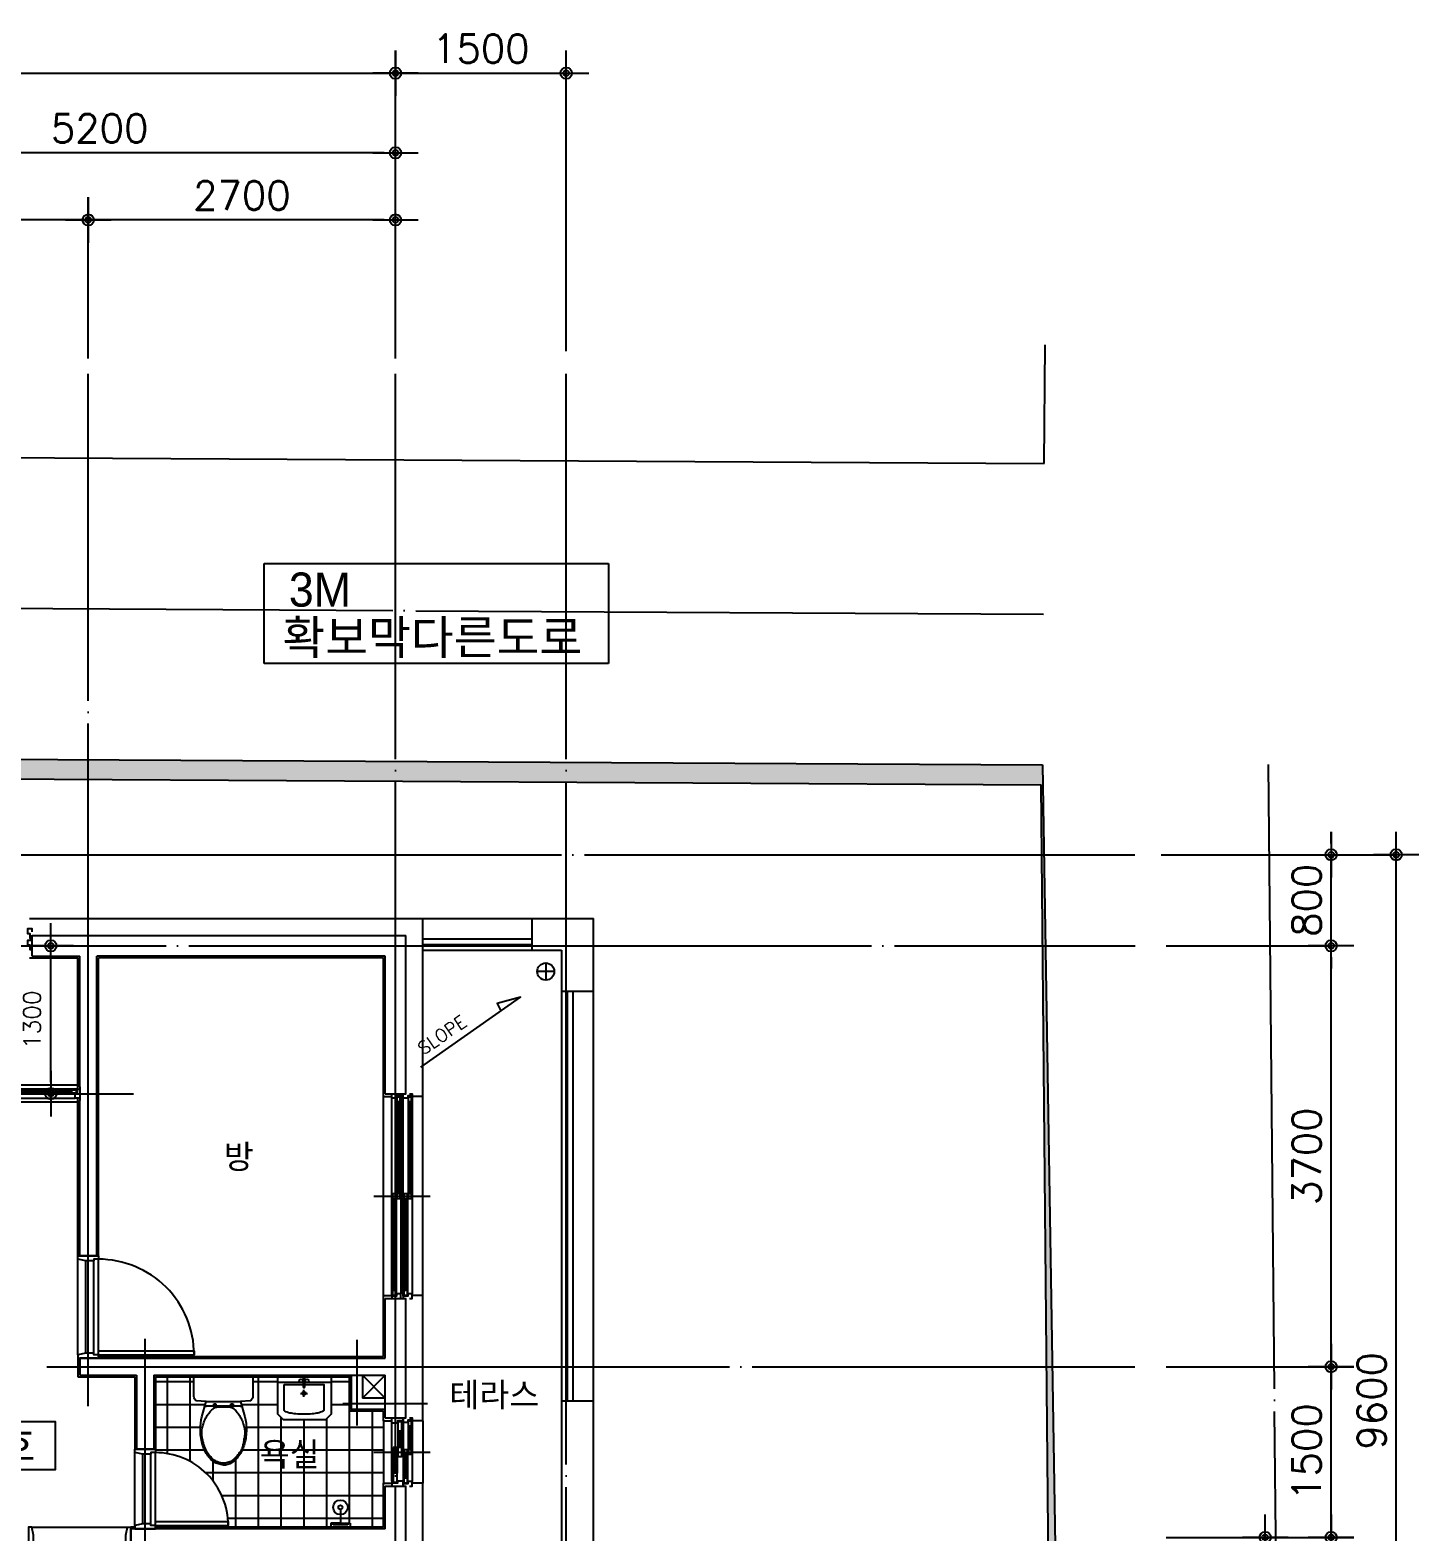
# Model space of a CAD drawing. Header units: millimetres. Extents: x 5537433 to 5830173, y -900794 to -778623.
# Drawn here: x 5679910 to 5692115, y -819507 to -806305 of the extents above; entities that cross this region are included whole.
import ezdxf
from ezdxf.enums import TextEntityAlignment as Align

# ---------------------------------------------------------------- set-up
doc = ezdxf.new("R2010")
doc.units = ezdxf.units.MM
doc.header["$LTSCALE"] = 100
doc.linetypes.add('CEN', pattern=[62, 60, -1, 0, -1])
doc.layers.get('0').update_dxf_attribs({"linetype": 'CONTINUOUS'})
doc.layers.get('DEFPOINTS').update_dxf_attribs({"linetype": 'CONTINUOUS'})
for name, color, linetype in [('181', 181, 'CONTINUOUS'), ('60', 60, 'CONTINUOUS'), ('9', 9, 'CONTINUOUS'), ('CEN', 1, 'CEN'), ('COL', 2, 'CONTINUOUS'), ('DIM', 7, 'CONTINUOUS'), ('ETC', 6, 'CONTINUOUS'), ('FIN', 9, 'CONTINUOUS'), ('FUR', 181, 'CONTINUOUS'), ('HAT', 8, 'CONTINUOUS'), ('WID', 4, 'CONTINUOUS')]:
    doc.layers.add(name, color=color, linetype=linetype)
doc.styles.add('2', font='')
doc.styles.add('GHS', font='ROMANS.shx', dxfattribs={"bigfont": 'GHS.shx'})
doc.styles.add('HGTXT', font='romans.shx', dxfattribs={"bigfont": 'whgtxt.shx'})
doc.styles.get('2').set_extended_font_data('HYtbrB')
doc.dimstyles.get("Standard").update_dxf_attribs({"dimtxt": 0.18, "dimasz": 0.18, "dimexe": 0.18, "dimexo": 0.0625, "dimgap": 0.09, "dimtad": 0, "dimtih": 1, "dimtoh": 1, "dimdec": 4, "dimzin": 0, "dimdsep": 46, "dimtxsty": 'STANDARD', "dimcen": 0.09, "dimadec": 0, "dimazin": 0, "dimtfac": 1, "dimtdec": 4, "dimtofl": 0, "dimtmove": 0, "dimatfit": 3, "dimfxl": 1, "dimtolj": 1, "dimtzin": 0, "dimarcsym": 0})

# ---------------------------------------------------------------- blocks, each defined once
blk = doc.blocks.new('Z_DOT')
at = {"layer": 'DIM', "color": 7}
for p, q in [((0, -2), (0, 2)), ((-2, 0), (2, 0))]:
    blk.add_line(p, q, dxfattribs=at)
for radius in [0.5, 0.25]:
    blk.add_circle((0, 0), radius, dxfattribs=at)
blk = doc.blocks.new('*D79')
at = {"layer": 'DEFPOINTS', "color": 0, "linetype": 'Continuous', "transparency": 16777216}
for p in [(5683122, -806684), (5668222, -809427), (5683122, -809427)]:
    blk.add_point(p, dxfattribs=at)
at = {"layer": 'DIM', "color": 0, "linetype": 'Continuous', "lineweight": -2, "transparency": 16777216}
for p, q in [((5668222, -809127), (5668222, -806684)), ((5668322, -806684), (5683022, -806684)), ((5683122, -809127), (5683122, -806684))]:
    blk.add_line(p, q, dxfattribs=at)
at = {"layer": 'DIM', "color": 0, "linetype": 'Continuous', "lineweight": -2, "transparency": 16777216, "xscale": 100, "yscale": 100, "zscale": 100, "rotation": 180}
blk.add_blockref('Z_DOT', (5668222, -806684), dxfattribs=at)
at = {"layer": 'DIM', "color": 0, "linetype": 'Continuous', "lineweight": -2, "transparency": 16777216, "xscale": 100, "yscale": 100, "zscale": 100}
blk.add_blockref('Z_DOT', (5683122, -806684), dxfattribs=at)
at = {"layer": 'DIM', "color": 60, "linetype": 'Continuous', "transparency": 16777216, "insert": (5675672, -806469), "char_height": 250, "attachment_point": 5, "style": 'GHS'}
blk.add_mtext('\\A1;14900', dxfattribs=at)
blk = doc.blocks.new('*D85')
at = {"layer": 'DEFPOINTS', "color": 0, "linetype": 'Continuous', "transparency": 16777216}
for p in [(5677922, -807974), (5677922, -809493), (5680422, -809493)]:
    blk.add_point(p, dxfattribs=at)
at = {"layer": 'DIM', "color": 0, "linetype": 'Continuous', "lineweight": -2, "transparency": 16777216}
for p, q in [((5677922, -809193), (5677922, -807974)), ((5680322, -807974), (5678022, -807974)), ((5680422, -809193), (5680422, -807974))]:
    blk.add_line(p, q, dxfattribs=at)
at = {"layer": 'DIM', "color": 0, "linetype": 'Continuous', "lineweight": -2, "transparency": 16777216, "xscale": 100, "yscale": 100, "zscale": 100, "rotation": 180}
blk.add_blockref('Z_DOT', (5677922, -807974), dxfattribs=at)
at = {"layer": 'DIM', "color": 0, "linetype": 'Continuous', "lineweight": -2, "transparency": 16777216, "xscale": 100, "yscale": 100, "zscale": 100}
blk.add_blockref('Z_DOT', (5680422, -807974), dxfattribs=at)
at = {"layer": 'DIM', "color": 60, "linetype": 'Continuous', "transparency": 16777216, "insert": (5679172, -807759), "char_height": 250, "attachment_point": 5, "style": 'GHS'}
blk.add_mtext('\\A1;2500', dxfattribs=at)
blk = doc.blocks.new('*D86')
at = {"layer": 'DEFPOINTS', "color": 0, "linetype": 'Continuous', "transparency": 16777216}
for p in [(5680422, -807974), (5680422, -809493), (5683122, -809493)]:
    blk.add_point(p, dxfattribs=at)
at = {"layer": 'DIM', "color": 0, "linetype": 'Continuous', "lineweight": -2, "transparency": 16777216}
for p, q in [((5680422, -809193), (5680422, -807974)), ((5683022, -807974), (5680522, -807974)), ((5683122, -809193), (5683122, -807974))]:
    blk.add_line(p, q, dxfattribs=at)
at = {"layer": 'DIM', "color": 0, "linetype": 'Continuous', "lineweight": -2, "transparency": 16777216, "xscale": 100, "yscale": 100, "zscale": 100, "rotation": 180}
blk.add_blockref('Z_DOT', (5680422, -807974), dxfattribs=at)
at = {"layer": 'DIM', "color": 0, "linetype": 'Continuous', "lineweight": -2, "transparency": 16777216, "xscale": 100, "yscale": 100, "zscale": 100}
blk.add_blockref('Z_DOT', (5683122, -807974), dxfattribs=at)
at = {"layer": 'DIM', "color": 60, "linetype": 'Continuous', "transparency": 16777216, "insert": (5681772, -807759), "char_height": 250, "attachment_point": 5, "style": 'GHS'}
blk.add_mtext('\\A1;2700', dxfattribs=at)
blk = doc.blocks.new('*D87')
at = {"layer": 'DEFPOINTS', "color": 0, "linetype": 'Continuous', "transparency": 16777216}
for p in [(5689593, -819554), (5691343, -819554), (5689593, -823154)]:
    blk.add_point(p, dxfattribs=at)
at = {"layer": 'DIM', "color": 0, "linetype": 'Continuous', "lineweight": -2, "transparency": 16777216}
for p, q in [((5689893, -819554), (5691343, -819554)), ((5691343, -823054), (5691343, -819654)), ((5689893, -823154), (5691343, -823154))]:
    blk.add_line(p, q, dxfattribs=at)
at = {"layer": 'DIM', "color": 0, "linetype": 'Continuous', "lineweight": -2, "transparency": 16777216, "xscale": 100, "yscale": 100, "zscale": 100}
for p, rotation in [((5691343, -819554), 90), ((5691343, -823154), 270)]:
    blk.add_blockref('Z_DOT', p, dxfattribs=dict(at, rotation=rotation))
at = {"layer": 'DIM', "color": 60, "linetype": 'Continuous', "transparency": 16777216, "insert": (5691128, -821354), "char_height": 250, "attachment_point": 5, "rotation": 90, "style": 'GHS'}
blk.add_mtext('\\A1;3600', dxfattribs=at)
blk = doc.blocks.new('*D94')
at = {"layer": 'DEFPOINTS', "color": 0, "linetype": 'Continuous', "transparency": 16777216}
for p in [(5689550, -813554), (5691915, -813554), (5689550, -823154)]:
    blk.add_point(p, dxfattribs=at)
at = {"layer": 'DIM', "color": 0, "linetype": 'Continuous', "lineweight": -2, "transparency": 16777216}
for p, q in [((5689850, -813554), (5691915, -813554)), ((5691915, -823054), (5691915, -813654)), ((5689850, -823154), (5691915, -823154))]:
    blk.add_line(p, q, dxfattribs=at)
at = {"layer": 'DIM', "color": 0, "linetype": 'Continuous', "lineweight": -2, "transparency": 16777216, "xscale": 100, "yscale": 100, "zscale": 100}
for p, rotation in [((5691915, -813554), 90), ((5691915, -823154), 270)]:
    blk.add_blockref('Z_DOT', p, dxfattribs=dict(at, rotation=rotation))
at = {"layer": 'DIM', "color": 60, "linetype": 'Continuous', "transparency": 16777216, "insert": (5691700, -818354), "char_height": 250, "attachment_point": 5, "rotation": 90, "style": 'GHS'}
blk.add_mtext('\\A1;9600', dxfattribs=at)
blk = doc.blocks.new('*D95')
at = {"layer": 'DEFPOINTS', "color": 0, "linetype": 'Continuous', "transparency": 16777216}
for p in [(5689593, -813554), (5691343, -813554), (5689593, -814354)]:
    blk.add_point(p, dxfattribs=at)
at = {"layer": 'DIM', "color": 0, "linetype": 'Continuous', "lineweight": -2, "transparency": 16777216}
for p, q in [((5691343, -813454), (5691343, -813354)), ((5689893, -813554), (5691343, -813554)), ((5691343, -814354), (5691343, -813554)), ((5689893, -814354), (5691343, -814354)), ((5691343, -814454), (5691343, -814554))]:
    blk.add_line(p, q, dxfattribs=at)
at = {"layer": 'DIM', "color": 0, "linetype": 'Continuous', "lineweight": -2, "transparency": 16777216, "xscale": 100, "yscale": 100, "zscale": 100}
for p, rotation in [((5691343, -813554), 270), ((5691343, -814354), 90)]:
    blk.add_blockref('Z_DOT', p, dxfattribs=dict(at, rotation=rotation))
at = {"layer": 'DIM', "color": 60, "linetype": 'Continuous', "transparency": 16777216, "insert": (5691128, -813954), "char_height": 250, "attachment_point": 5, "rotation": 90, "style": 'GHS'}
blk.add_mtext('\\A1;800', dxfattribs=at)
blk = doc.blocks.new('*D99')
at = {"layer": 'DEFPOINTS', "color": 0, "linetype": 'Continuous', "transparency": 16777216}
for p in [(5677922, -807384), (5677922, -809493), (5683122, -809493)]:
    blk.add_point(p, dxfattribs=at)
at = {"layer": 'DIM', "color": 0, "linetype": 'Continuous', "lineweight": -2, "transparency": 16777216}
for p, q in [((5677922, -809193), (5677922, -807384)), ((5683022, -807384), (5678022, -807384)), ((5683122, -809193), (5683122, -807384))]:
    blk.add_line(p, q, dxfattribs=at)
at = {"layer": 'DIM', "color": 0, "linetype": 'Continuous', "lineweight": -2, "transparency": 16777216, "xscale": 100, "yscale": 100, "zscale": 100, "rotation": 180}
blk.add_blockref('Z_DOT', (5677922, -807384), dxfattribs=at)
at = {"layer": 'DIM', "color": 0, "linetype": 'Continuous', "lineweight": -2, "transparency": 16777216, "xscale": 100, "yscale": 100, "zscale": 100}
blk.add_blockref('Z_DOT', (5683122, -807384), dxfattribs=at)
at = {"layer": 'DIM', "color": 60, "linetype": 'Continuous', "transparency": 16777216, "insert": (5680522, -807169), "char_height": 250, "attachment_point": 5, "style": 'GHS'}
blk.add_mtext('\\A1;5200', dxfattribs=at)
blk = doc.blocks.new('*D105')
at = {"layer": 'DEFPOINTS', "color": 0, "linetype": 'Continuous', "transparency": 16777216}
for p in [(5684622, -806684), (5683122, -809427), (5684622, -809427)]:
    blk.add_point(p, dxfattribs=at)
at = {"layer": 'DIM', "color": 0, "linetype": 'Continuous', "lineweight": -2, "transparency": 16777216}
for p, q in [((5683122, -809127), (5683122, -806684)), ((5683222, -806684), (5684522, -806684)), ((5684622, -809127), (5684622, -806684))]:
    blk.add_line(p, q, dxfattribs=at)
at = {"layer": 'DIM', "color": 0, "linetype": 'Continuous', "lineweight": -2, "transparency": 16777216, "xscale": 100, "yscale": 100, "zscale": 100, "rotation": 180}
blk.add_blockref('Z_DOT', (5683122, -806684), dxfattribs=at)
at = {"layer": 'DIM', "color": 0, "linetype": 'Continuous', "lineweight": -2, "transparency": 16777216, "xscale": 100, "yscale": 100, "zscale": 100}
blk.add_blockref('Z_DOT', (5684622, -806684), dxfattribs=at)
at = {"layer": 'DIM', "color": 60, "linetype": 'Continuous', "transparency": 16777216, "insert": (5683872, -806469), "char_height": 250, "attachment_point": 5, "style": 'GHS'}
blk.add_mtext('\\A1;1500', dxfattribs=at)
blk = doc.blocks.new('*D106')
at = {"layer": 'DEFPOINTS', "color": 0, "linetype": 'Continuous', "transparency": 16777216}
for p in [(5689593, -814354), (5691343, -814354), (5689593, -818054)]:
    blk.add_point(p, dxfattribs=at)
at = {"layer": 'DIM', "color": 0, "linetype": 'Continuous', "lineweight": -2, "transparency": 16777216}
for p, q in [((5689893, -814354), (5691343, -814354)), ((5691343, -817954), (5691343, -814454)), ((5689893, -818054), (5691343, -818054))]:
    blk.add_line(p, q, dxfattribs=at)
at = {"layer": 'DIM', "color": 0, "linetype": 'Continuous', "lineweight": -2, "transparency": 16777216, "xscale": 100, "yscale": 100, "zscale": 100}
for p, rotation in [((5691343, -814354), 90), ((5691343, -818054), 270)]:
    blk.add_blockref('Z_DOT', p, dxfattribs=dict(at, rotation=rotation))
at = {"layer": 'DIM', "color": 60, "linetype": 'Continuous', "transparency": 16777216, "insert": (5691128, -816204), "char_height": 250, "attachment_point": 5, "rotation": 90, "style": 'GHS'}
blk.add_mtext('\\A1;3700', dxfattribs=at)
blk = doc.blocks.new('*D107')
at = {"layer": 'DEFPOINTS', "color": 0, "linetype": 'Continuous', "transparency": 16777216}
for p in [(5689593, -818054), (5691343, -818054), (5689593, -819554)]:
    blk.add_point(p, dxfattribs=at)
at = {"layer": 'DIM', "color": 0, "linetype": 'Continuous', "lineweight": -2, "transparency": 16777216}
for p, q in [((5689893, -818054), (5691343, -818054)), ((5691343, -819454), (5691343, -818154)), ((5689893, -819554), (5691343, -819554))]:
    blk.add_line(p, q, dxfattribs=at)
at = {"layer": 'DIM', "color": 0, "linetype": 'Continuous', "lineweight": -2, "transparency": 16777216, "xscale": 100, "yscale": 100, "zscale": 100}
for p, rotation in [((5691343, -818054), 90), ((5691343, -819554), 270)]:
    blk.add_blockref('Z_DOT', p, dxfattribs=dict(at, rotation=rotation))
at = {"layer": 'DIM', "color": 60, "linetype": 'Continuous', "transparency": 16777216, "insert": (5691128, -818804), "char_height": 250, "attachment_point": 5, "rotation": 90, "style": 'GHS'}
blk.add_mtext('\\A1;1500', dxfattribs=at)
blk = doc.blocks.new('*D109')
at = {"layer": 'DEFPOINTS', "color": 0, "linetype": 'Continuous', "transparency": 16777216}
for p in [(5689593, -819554), (5690765, -819554), (5689593, -821654)]:
    blk.add_point(p, dxfattribs=at)
at = {"layer": 'DIM', "color": 0, "linetype": 'Continuous', "lineweight": -2, "transparency": 16777216}
for p, q in [((5689893, -819554), (5690765, -819554)), ((5690765, -821554), (5690765, -819654)), ((5689893, -821654), (5690765, -821654))]:
    blk.add_line(p, q, dxfattribs=at)
at = {"layer": 'DIM', "color": 0, "linetype": 'Continuous', "lineweight": -2, "transparency": 16777216, "xscale": 100, "yscale": 100, "zscale": 100}
for p, rotation in [((5690765, -819554), 90), ((5690765, -821654), 270)]:
    blk.add_blockref('Z_DOT', p, dxfattribs=dict(at, rotation=rotation))
at = {"layer": 'DIM', "color": 60, "linetype": 'Continuous', "transparency": 16777216, "insert": (5690550, -820604), "char_height": 250, "attachment_point": 5, "rotation": 90, "style": 'GHS'}
blk.add_mtext('\\A1;2100', dxfattribs=at)
blk = doc.blocks.new('to-la-001-D-P')
at = {"color": 0}
for p, q in [((475, -50), (0, -50)), ((58, -288), (58, -66)), ((58, -66), (225, -66)), ((232, -175), (232, -113)), ((202, -144), (264, -144))]:
    blk.add_line(p, q, dxfattribs=at)
blk.add_lwpolyline([(425, -375), (475, -325), (475, 0), (0, 0), (0, -325), (50, -375)], close=True, dxfattribs=at)
for points in [[(240, -66), (408, -66), (408, -288, -0.272815), (401, -300, -0.070145), (356, -317, -0.03268), (305, -325, -0.023671), (233, -328, -0.023671), (161, -325, -0.03268), (109, -317, -0.070145), (64, -300, -0.272815), (58, -288, -0.272815)], [(224, -17), (227, -87, 1), (239, -87), (242, -17)]]:
    blk.add_lwpolyline(points, format="xyb", dxfattribs=at)
for centre, radius in [((206, -34), 15.3), ((233, -144), 15), ((260, -34), 15.3)]:
    blk.add_circle(centre, radius, dxfattribs=at)
for start, end in [(90, 181.9092), (358.0908, 90)]:
    blk.add_arc((233, -17), 9.19, start, end, dxfattribs=at)
blk = doc.blocks.new('to-cl-007-D-P')
at = {"color": 0}
for p, q in [((-150, -217), (155, -217)), ((-150, -255), (150, -255)), ((-85, -235), (-65, -235)), ((-85, -265), (-85, -235)), ((-65, -235), (-65, -265)), ((65, -265), (65, -235)), ((65, -235), (85, -235)), ((85, -235), (85, -265)), ((-65, -265), (-85, -265)), ((85, -265), (65, -265))]:
    blk.add_line(p, q, dxfattribs=at)
blk.add_lwpolyline([(150, -217), (189, -350, -0.05768), (202, -461, -0.065122), (186, -587, -0.077906), (143, -683, -0.107177), (72, -754, -0.144137), (0, -776), (-67, -759, -0.107177), (-143, -683, -0.077906), (-186, -587, -0.065122), (-202, -461, -0.057645), (-189, -350), (-150, -217), (-155, -217), (-235, -210, -0.286796), (-260, -170), (-260, -10, -0.414214), (-250, 0), (250, 0, -0.414214), (260, -10), (260, -170, -0.286796), (235, -210), (150, -217)], format="xyb", dxfattribs=at)
blk.add_lwpolyline([(87, -276), (94, -282), (101, -288), (108, -295), (115, -303), (122, -312), (129, -321), (136, -331), (142, -340), (148, -350), (154, -360), (159, -370), (164, -381), (168, -391), (172, -401), (175, -411), (178, -421), (181, -431), (183, -441), (184, -450), (186, -459), (187, -468), (187, -475), (188, -482), (188, -487), (188, -491), (189, -495), (188, -497), (188, -499), (188, -502), (187, -504), (187, -508), (186, -512), (186, -517), (185, -524), (184, -531), (183, -539), (181, -548), (180, -556), (179, -565), (177, -573), (176, -582), (174, -589), (172, -597), (171, -604), (169, -610), (168, -615), (166, -620), (165, -624), (164, -627), (164, -629), (163, -631), (162, -633), (161, -635), (160, -636), (159, -639), (157, -641), (155, -645), (152, -649), (149, -654), (146, -659), (142, -665), (137, -672), (132, -678), (127, -685), (122, -692), (116, -699), (109, -706), (103, -712), (96, -719), (88, -725), (81, -731), (73, -737), (64, -742), (56, -746), (47, -750), (37, -753), (28, -756), (18, -757), (9, -758), (-1, -758), (-11, -758), (-22, -756), (-32, -754), (-41, -751), (-51, -747), (-60, -743), (-69, -738), (-78, -733), (-85, -728), (-93, -722), (-99, -716), (-105, -710), (-111, -703), (-117, -697), (-122, -690), (-127, -684), (-131, -677), (-136, -671), (-140, -664), (-144, -658), (-148, -651), (-151, -644), (-155, -638), (-158, -631), (-161, -624), (-164, -617), (-167, -610), (-169, -603), (-171, -595), (-174, -587), (-176, -580), (-178, -571), (-180, -563), (-182, -555), (-184, -546), (-186, -537), (-187, -528), (-189, -519), (-189, -509), (-190, -500), (-190, -490), (-190, -481), (-189, -471), (-188, -461), (-186, -451), (-184, -441), (-182, -431), (-179, -421), (-176, -411), (-172, -401), (-168, -391), (-164, -381), (-159, -370), (-154, -360), (-149, -350), (-143, -340), (-136, -331), (-129, -321), (-123, -312), (-115, -303), (-108, -295), (-101, -288), (-94, -282), (-87, -276), (-80, -272), (-74, -269), (-67, -267), (-61, -265), (-54, -264), (-48, -264), (-41, -264), (-33, -264), (-25, -264), (-17, -264), (-8, -264), (0, -264), (9, -264), (17, -264), (26, -264), (33, -264), (41, -264), (48, -264), (54, -264), (61, -265), (67, -267), (74, -269), (80, -272)], close=True, dxfattribs=at)
blk.add_lwpolyline([(155, -217), (150, -217)], dxfattribs=at)
for centre, start, end in [((-148, -267), 98.7037, 171.2963), ((148, -267), 8.7037, 81.2963)]:
    blk.add_arc(centre, 11.9, start, end, dxfattribs=at)
blk = doc.blocks.new('*D308')
at = {"layer": 'DEFPOINTS', "color": 0, "linetype": 'Continuous', "transparency": 16777216}
for p in [(5680093, -814354), (5680093, -814354), (5680093, -815654)]:
    blk.add_point(p, dxfattribs=at)
at = {"layer": 'DIM', "color": 0, "linetype": 'Continuous', "lineweight": -2, "transparency": 16777216}
blk.add_line((5680093, -815554), (5680093, -814454), dxfattribs=at)
at = {"layer": 'DIM', "color": 0, "linetype": 'Continuous', "lineweight": -2, "transparency": 16777216, "xscale": 100, "yscale": 100, "zscale": 100}
for p, rotation in [((5680093, -814354), 90), ((5680093, -815654), 270)]:
    blk.add_blockref('Z_DOT', p, dxfattribs=dict(at, rotation=rotation))
at = {"layer": 'DIM', "color": 60, "linetype": 'Continuous', "transparency": 16777216, "insert": (5679928, -815004), "char_height": 150, "attachment_point": 5, "rotation": 90, "style": 'GHS'}
blk.add_mtext('\\A1;1300', dxfattribs=at)

msp = doc.modelspace()

# ---------------------------------------------------------------- hatches: boundary and pattern name
at = {"layer": 'HAT'}
h = msp.add_hatch(dxfattribs=at)
h.set_pattern_fill('DOTS,N', color=256, scale=50, angle=-95.2671, style=0)
h.set_pattern_definition([(264.7328958, (6764888.764, 4816268.985), (75.3965761, -46.8064589), [0, -79.375])])
h.paths.add_polyline_path([(5688807.5, -812764.6), (5688995.8, -824454.1), (5688903, -824454.1), (5688794.7, -812939.6), (5677973.8, -812878.6), (5677871.1, -812703)])

# ---------------------------------------------------------------- linework, layer by layer
for p, q in [((5688822.5, -810114.7), (5688829.8, -809072.6)), ((5678052.9, -810054), (5688822.5, -810114.7)), ((5677871.1, -812703), (5688807.5, -812764.6)), ((5688807.5, -812764.6), (5689006.3, -825105.4))]:
    msp.add_line(p, q)
msp.add_lwpolyline([(5678947.2, -818536.1), (5680132.2, -818536.1), (5680132.2, -818960.9), (5678947.2, -818960.9)], close=True)
at = {"layer": '181'}
for p, q in [((5682322.3, -818165.4), (5682322.3, -818150.8)), ((5682637.7, -819308.3), (5682637.7, -819354)), ((5682637.7, -819354), (5682637.7, -819428.7)), ((5682637.7, -819428.7), (5682552.4, -819428.7)), ((5682552.4, -819428.7), (5682552.4, -819464.1)), ((5682723, -819464.1), (5682552.4, -819464.1)), ((5682573.7, -819442.8), (5682573.7, -819428.7)), ((5682701.7, -819442.8), (5682573.7, -819442.8)), ((5682637.7, -819428.7), (5682723, -819428.7)), ((5682701.7, -819428.7), (5682701.7, -819442.8)), ((5682723, -819428.7), (5682723, -819464.1))]:
    msp.add_line(p, q, dxfattribs=at)
for radius in [63.9, 63.9, 18.2]:
    msp.add_circle((5682637.7, -819290.1), radius, dxfattribs=at)
at = {"layer": '9', "linetype": 'Continuous'}
for p in [(5677973.8, -812878.6), (5688903, -824454.1)]:
    msp.add_line(p, (5688794.7, -812939.6), dxfattribs=at)
at = {"layer": '9'}
for p, q in [((5684441.7, -814505.5), (5684441.7, -814655.5)), ((5684516.7, -814580.5), (5684366.7, -814580.5)), ((5683031.7, -818129.1), (5682831.7, -818329.1)), ((5683031.7, -818329.1), (5682831.7, -818129.1))]:
    msp.add_line(p, q, dxfattribs=at)
msp.add_circle((5684441.7, -814580.5), 75, dxfattribs=at)
at = {"layer": 'CEN'}
for p, q in [((5680421.7, -818400.9), (5680421.7, -809327.4)), ((5683121.7, -825114.1), (5683121.7, -809327.4)), ((5684621.7, -825114.1), (5684621.7, -809327.4)), ((5677099.3, -811373.7), (5688815, -811439.7)), ((5690903, -824448.9), (5690793.1, -812759.3)), ((5666180.8, -813554.1), (5689618.9, -813554.1)), ((5675105.1, -814354.1), (5689620.2, -814354.1)), ((5677685.3, -815654.1), (5680820.8, -815654.1)), ((5680921.7, -819856.2), (5680921.7, -817809.7)), ((5682781.7, -817818.2), (5682781.7, -818572.2)), ((5680056.8, -818054.1), (5689618.9, -818054.1)), ((5683402.4, -818379.1), (5682659.2, -818379.1))]:
    msp.add_line(p, q, dxfattribs=at)
at = {"layer": 'COL'}
for p, q in [((5679929.2, -814444.1), (5679929.2, -814264.1)), ((5679929.2, -814264.1), (5683211.7, -814264.1)), ((5683211.7, -815654.2), (5683211.7, -814264.1)), ((5679929.2, -814444.1), (5680346.7, -814444.1)), ((5680346.7, -815594.1), (5680346.7, -814444.1)), ((5680496.7, -817079.1), (5680496.7, -814444.1)), ((5683031.7, -814444.1), (5680496.7, -814444.1)), ((5683031.7, -815654.2), (5683031.7, -814444.1)), ((5680346.7, -815594.1), (5680346.7, -815594.1)), ((5680346.7, -815594.1), (5680346.7, -815714.1)), ((5680346.7, -817079.1), (5680346.7, -815714.1)), ((5680346.7, -815714.1), (5680346.7, -815714.1)), ((5683031.7, -815654.2), (5683211.7, -815654.2)), ((5680496.7, -817079.1), (5680346.7, -817079.1)), ((5683031.7, -817979.1), (5683031.7, -817454.2)), ((5683031.7, -817454.2), (5683211.7, -817454.2)), ((5683211.7, -818504.1), (5683211.7, -817454.2)), ((5680346.7, -817979.1), (5680346.7, -818129.1)), ((5680496.7, -817979.1), (5680346.7, -817979.1)), ((5680496.7, -817979.1), (5683031.7, -817979.1)), ((5680496.7, -817979.1), (5680496.7, -817979.1)), ((5680346.7, -818129.1), (5680846.7, -818129.1)), ((5680846.7, -818129.1), (5680846.7, -818779.1)), ((5680996.7, -818129.1), (5683031.7, -818129.1)), ((5680996.7, -818129.1), (5680996.7, -818779.1)), ((5682731.7, -818129.1), (5682731.7, -818429.1)), ((5682831.7, -818129.1), (5682831.7, -818329.1)), ((5683031.7, -818504.1), (5683031.7, -818129.1)), ((5683031.7, -818329.1), (5682831.7, -818329.1)), ((5683031.7, -818429.1), (5682731.7, -818429.1)), ((5683031.7, -818504.1), (5683211.7, -818504.1)), ((5680996.7, -818779.1), (5680846.7, -818779.1)), ((5683031.7, -819479.1), (5683031.7, -819104.1)), ((5683031.7, -819104.1), (5683211.7, -819104.1)), ((5683211.7, -823244.1), (5683211.7, -819104.1)), ((5680846.7, -819479.1), (5680796.7, -819479.1)), ((5680796.7, -819629.1), (5680796.7, -819479.1)), ((5680846.7, -819479.1), (5680846.7, -819479.1)), ((5680996.7, -819479.1), (5680846.7, -819479.1)), ((5683031.7, -819479.1), (5680996.7, -819479.1)), ((5680996.7, -819479.1), (5680996.7, -819479.1))]:
    msp.add_line(p, q, dxfattribs=at)
at = {"layer": 'DIM'}
msp.add_lwpolyline([(5683344.8, -815421.7), (5684219.7, -814804.9), (5684014.1, -814861), (5684048, -814926.3)], dxfattribs=at)
at = {"layer": 'ETC', "color": 8}
for p, q in [((5681968.8, -811872.8), (5681968.8, -810995.3)), ((5681968.8, -810995.3), (5684994.6, -810995.3)), ((5684994.6, -810995.3), (5684994.6, -811872.8)), ((5684994.6, -811872.8), (5681968.8, -811872.8))]:
    msp.add_line(p, q, dxfattribs=at)
at = {"layer": 'ETC'}
for p, q in [((5683361.7, -814114.1), (5684861.7, -814114.1)), ((5684321.7, -814394.1), (5684321.7, -814114.1)), ((5684861.7, -823394.1), (5684861.7, -814114.1)), ((5683361.7, -814394.1), (5684581.7, -814394.1)), ((5684581.7, -814394.1), (5684581.7, -823114.1)), ((5684581.7, -814754.1), (5684861.7, -814754.1)), ((5684581.7, -818354.1), (5684861.7, -818354.1))]:
    msp.add_line(p, q, dxfattribs=at)
at = {"layer": 'FIN'}
for p, q in [((5679904.2, -814114.1), (5683361.7, -814114.1)), ((5683361.7, -815679.2), (5683361.7, -814114.1)), ((5679904.2, -814459.1), (5680331.7, -814459.1)), ((5680331.7, -815614.1), (5680331.7, -814459.1)), ((5680511.7, -817079.1), (5680511.7, -814459.1)), ((5683016.7, -814459.1), (5680511.7, -814459.1)), ((5683016.7, -815679.2), (5683016.7, -814459.1)), ((5680331.7, -817079.1), (5680331.7, -815694.1)), ((5683016.7, -815679.2), (5683089.2, -815679.2)), ((5683361.7, -815679.2), (5683269.2, -815679.2)), ((5683016.7, -817429.2), (5683089.2, -817429.2)), ((5683016.7, -817964.1), (5683016.7, -817429.2)), ((5683361.7, -817429.2), (5683269.2, -817429.2)), ((5683361.7, -818529.1), (5683361.7, -817429.2)), ((5680511.7, -817964.1), (5683016.7, -817964.1)), ((5680511.7, -817979.1), (5680511.7, -817964.1)), ((5680331.7, -817979.1), (5680331.7, -818144.1)), ((5680331.7, -818144.1), (5680831.7, -818144.1)), ((5680831.7, -818144.1), (5680831.7, -818779.1)), ((5681011.7, -818144.1), (5682731.7, -818144.1)), ((5681011.7, -818144.1), (5681011.7, -818779.1)), ((5682716.7, -818144.1), (5682716.7, -818444.1)), ((5683016.7, -818444.1), (5682716.7, -818444.1)), ((5683016.7, -818529.1), (5683016.7, -818444.1)), ((5683016.7, -818529.1), (5683089.2, -818529.1)), ((5683361.7, -818529.1), (5683269.2, -818529.1)), ((5683016.7, -819079.1), (5683089.2, -819079.1)), ((5683016.7, -819464.1), (5683016.7, -819079.1)), ((5683361.7, -819079.1), (5683269.2, -819079.1)), ((5683361.7, -823394.1), (5683361.7, -819079.1)), ((5680831.7, -819464.1), (5680796.7, -819464.1)), ((5680831.7, -819479.1), (5680831.7, -819464.1)), ((5683016.7, -819464.1), (5681011.7, -819464.1)), ((5681011.7, -819479.1), (5681011.7, -819464.1))]:
    msp.add_line(p, q, dxfattribs=at)
at = {"layer": 'HAT'}
for p, q in [((5683361.7, -814294.1), (5684321.7, -814294.1)), ((5683361.7, -814344.1), (5684321.7, -814344.1)), ((5684631.7, -818354.1), (5684631.7, -814754.1)), ((5684681.7, -818354.1), (5684681.7, -814754.1)), ((5681011.7, -818184.8), (5681349.4, -818184.8)), ((5681118.4, -818818), (5681118.4, -818144.1)), ((5681318.4, -818887.4), (5681318.4, -818144.1)), ((5681869.4, -818184.8), (5682084.7, -818184.8)), ((5681918.4, -819464.1), (5681918.4, -818144.1)), ((5682559.7, -818184.8), (5682731.7, -818184.8)), ((5682718.4, -819428.7), (5682718.4, -818144.1)), ((5681011.7, -818384.8), (5681452.2, -818384.8)), ((5681766.5, -818384.8), (5682084.7, -818384.8)), ((5682118.4, -819464.1), (5682118.4, -818502.7)), ((5682559.7, -818384.8), (5682731.7, -818384.8)), ((5682918.4, -819464.1), (5682918.4, -818444.1)), ((5681011.7, -818584.8), (5681407.7, -818584.8)), ((5681811.1, -818584.8), (5683016.7, -818584.8)), ((5682318.4, -819464.1), (5682318.4, -818519.1)), ((5682518.4, -819464.1), (5682518.4, -818510.5)), ((5681011.7, -818784.8), (5681443.1, -818784.8)), ((5681518.4, -819058.1), (5681518.4, -818885.9)), ((5681718.4, -819464.1), (5681718.4, -818869.1)), ((5681775.6, -818784.8), (5683016.7, -818784.8)), ((5681452.2, -818984.8), (5683016.7, -818984.8)), ((5681594.5, -819184.8), (5683016.7, -819184.8)), ((5681648.4, -819384.8), (5683016.7, -819384.8)), ((5681118.4, -819464.1), (5681118.4, -819449.1)), ((5681318.4, -819464.1), (5681318.4, -819449.1)), ((5681518.4, -819464.1), (5681518.4, -819449.1))]:
    msp.add_line(p, q, dxfattribs=at)
at = {"layer": 'WID'}
for p, q in [((5680331.7, -815579.1), (5678601.7, -815579.1)), ((5678596.7, -815694.1), (5680306.7, -815694.1)), ((5680331.7, -815729.1), (5678601.7, -815729.1)), ((5680326.7, -815614.1), (5678616.7, -815614.1)), ((5679481.7, -815621.1), (5680276.7, -815621.1)), ((5679481.7, -815632.1), (5680276.7, -815632.1)), ((5679481.7, -815640.1), (5680276.7, -815640.1)), ((5679481.7, -815651.1), (5680316.7, -815651.1)), ((5683016.7, -817429.2), (5683016.7, -815679.2)), ((5683089.2, -817434.2), (5683089.2, -815694.2)), ((5683132.2, -815724.2), (5683132.2, -816534.2)), ((5683143.2, -815724.2), (5683143.2, -816534.2)), ((5683151.2, -815724.2), (5683151.2, -816534.2)), ((5683162.2, -815724.2), (5683162.2, -816574.2)), ((5683169.2, -815674.2), (5683169.2, -817414.2)), ((5683189.2, -817434.2), (5683189.2, -815694.2)), ((5683232.2, -815724.2), (5683232.2, -816534.2)), ((5683243.2, -815724.2), (5683243.2, -816534.2)), ((5683251.2, -815724.2), (5683251.2, -816534.2)), ((5683262.2, -815724.2), (5683262.2, -816574.2)), ((5683269.2, -815674.2), (5683269.2, -817414.2)), ((5683361.7, -817429.2), (5683361.7, -815679.2)), ((5682931.7, -816554.2), (5683426.7, -816554.2)), ((5683096.2, -816574.2), (5683096.2, -817384.2)), ((5683107.2, -816574.2), (5683107.2, -817384.2)), ((5683115.2, -816574.2), (5683115.2, -817384.2)), ((5683126.2, -816574.2), (5683126.2, -817424.2)), ((5683196.2, -816574.2), (5683196.2, -817384.2)), ((5683207.2, -816574.2), (5683207.2, -817384.2)), ((5683215.2, -816574.2), (5683215.2, -817384.2)), ((5683226.2, -816574.2), (5683226.2, -817424.2)), ((5680331.7, -817949.1), (5680331.7, -817109.1)), ((5680401.7, -817934.1), (5680401.7, -817124.1)), ((5680471.7, -817934.1), (5680471.7, -817124.1)), ((5680511.7, -817949.1), (5680511.7, -817109.1)), ((5683016.7, -818529.1), (5683016.7, -819079.1)), ((5683089.2, -819059.1), (5683089.2, -818549.1)), ((5683142.2, -818619.1), (5683142.2, -818764.1)), ((5683160.2, -818619.1), (5683160.2, -818764.1)), ((5683177.2, -818619.1), (5683177.2, -818764.1)), ((5683189.2, -818549.1), (5683189.2, -819059.1)), ((5683232.2, -818574.1), (5683232.2, -818784.1)), ((5683243.2, -818574.1), (5683243.2, -818784.1)), ((5683251.2, -818574.1), (5683251.2, -818784.1)), ((5683262.2, -818574.1), (5683262.2, -818824.1)), ((5683269.2, -818524.1), (5683269.2, -819064.1)), ((5683361.7, -818529.1), (5683361.7, -819079.1)), ((5680831.7, -819449.1), (5680831.7, -818809.1)), ((5680901.7, -819434.1), (5680901.7, -818824.1)), ((5680971.7, -819434.1), (5680971.7, -818824.1)), ((5681011.7, -819449.1), (5681011.7, -818809.1)), ((5682931.7, -818804.1), (5683426.7, -818804.1)), ((5683101.2, -818844.1), (5683101.2, -818989.1)), ((5683119.2, -818844.1), (5683119.2, -818989.1)), ((5683136.2, -818844.1), (5683136.2, -818989.1)), ((5683196.2, -818824.1), (5683196.2, -819034.1)), ((5683207.2, -818824.1), (5683207.2, -819034.1)), ((5683215.2, -818824.1), (5683215.2, -819034.1)), ((5683226.2, -818824.1), (5683226.2, -819074.1)), ((5679926.7, -819464.1), (5680766.7, -819464.1))]:
    msp.add_line(p, q, dxfattribs=at)
for points in [[(5679929.2, -814231.6), (5679929.2, -814206.6), (5679889.2, -814206.6), (5679889.2, -814246.6), (5679909.2, -814246.6), (5679909.2, -814286.6), (5679929.2, -814286.6), (5679929.2, -814261.6)], [(5679929.2, -814331.6), (5679929.2, -814306.6), (5679889.2, -814306.6), (5679889.2, -814346.6), (5679909.2, -814346.6), (5679909.2, -814386.6), (5679929.2, -814386.6), (5679929.2, -814361.6)], [(5680346.7, -815669.1), (5680346.7, -815694.1), (5680306.7, -815694.1), (5680306.7, -815654.1), (5680326.7, -815654.1), (5680326.7, -815614.1), (5680346.7, -815614.1), (5680346.7, -815639.1)], [(5683144.2, -815654.2), (5683169.2, -815654.2), (5683169.2, -815674.2), (5683129.2, -815674.2), (5683129.2, -815694.2), (5683089.2, -815694.2), (5683089.2, -815654.2), (5683114.2, -815654.2)], [(5683244.2, -815654.2), (5683269.2, -815654.2), (5683269.2, -815674.2), (5683229.2, -815674.2), (5683229.2, -815694.2), (5683189.2, -815694.2), (5683189.2, -815654.2), (5683214.2, -815654.2)], [(5683144.2, -817454.2), (5683169.2, -817454.2), (5683169.2, -817414.2), (5683129.2, -817414.2), (5683129.2, -817434.2), (5683089.2, -817434.2), (5683089.2, -817454.2), (5683114.2, -817454.2)], [(5683244.2, -817454.2), (5683269.2, -817454.2), (5683269.2, -817414.2), (5683229.2, -817414.2), (5683229.2, -817434.2), (5683189.2, -817434.2), (5683189.2, -817454.2), (5683214.2, -817454.2)], [(5680511.7, -817949.1), (5680511.7, -817914.1), (5681351.7, -817914.1), (5681351.7, -817949.1)], [(5683244.2, -818504.1), (5683269.2, -818504.1), (5683269.2, -818524.1), (5683229.2, -818524.1), (5683229.2, -818544.1), (5683189.2, -818544.1), (5683189.2, -818504.1), (5683214.2, -818504.1)], [(5683244.2, -819104.1), (5683269.2, -819104.1), (5683269.2, -819064.1), (5683229.2, -819064.1), (5683229.2, -819084.1), (5683189.2, -819084.1), (5683189.2, -819104.1), (5683214.2, -819104.1)], [(5681011.7, -819449.1), (5681011.7, -819414.1), (5681651.7, -819414.1), (5681651.7, -819449.1)]]:
    msp.add_lwpolyline(points, dxfattribs=at)
for points in [[(5680276.7, -815621.1), (5680316.7, -815621.1), (5680316.7, -815651.1), (5680276.7, -815651.1)], [(5683132.2, -815684.2), (5683132.2, -815724.2), (5683162.2, -815724.2), (5683162.2, -815684.2)], [(5683232.2, -815684.2), (5683232.2, -815724.2), (5683262.2, -815724.2), (5683262.2, -815684.2)], [(5683096.2, -816534.2), (5683096.2, -816574.2), (5683126.2, -816574.2), (5683126.2, -816534.2)], [(5683132.2, -816534.2), (5683132.2, -816574.2), (5683162.2, -816574.2), (5683162.2, -816534.2)], [(5683196.2, -816534.2), (5683196.2, -816574.2), (5683226.2, -816574.2), (5683226.2, -816534.2)], [(5683232.2, -816534.2), (5683232.2, -816574.2), (5683262.2, -816574.2), (5683262.2, -816534.2)], [(5680511.7, -817079.1), (5680511.7, -817109.1), (5680471.7, -817109.1), (5680471.7, -817124.1), (5680401.7, -817124.1), (5680331.7, -817109.1), (5680331.7, -817079.1)], [(5683096.2, -817384.2), (5683096.2, -817424.2), (5683126.2, -817424.2), (5683126.2, -817384.2)], [(5683196.2, -817384.2), (5683196.2, -817424.2), (5683226.2, -817424.2), (5683226.2, -817384.2)], [(5680511.7, -817979.1), (5680511.7, -817949.1), (5680471.7, -817949.1), (5680471.7, -817934.1), (5680401.7, -817934.1), (5680331.7, -817949.1), (5680331.7, -817979.1)], [(5683189.2, -818504.1), (5683189.2, -818549.1), (5683180.2, -818549.1), (5683180.2, -818529.1), (5683139.2, -818529.1), (5683139.2, -818549.1), (5683089.2, -818549.1), (5683089.2, -818504.1)], [(5683142.2, -818539.1), (5683142.2, -818619.1), (5683177.2, -818619.1), (5683177.2, -818539.1)], [(5683232.2, -818534.1), (5683232.2, -818574.1), (5683262.2, -818574.1), (5683262.2, -818534.1)], [(5683101.2, -818764.1), (5683101.2, -818844.1), (5683136.2, -818844.1), (5683136.2, -818764.1)], [(5683142.2, -818764.1), (5683142.2, -818844.1), (5683177.2, -818844.1), (5683177.2, -818764.1)], [(5681011.7, -818779.1), (5681011.7, -818809.1), (5680971.7, -818809.1), (5680971.7, -818824.1), (5680901.7, -818824.1), (5680831.7, -818809.1), (5680831.7, -818779.1)], [(5683196.2, -818784.1), (5683196.2, -818824.1), (5683226.2, -818824.1), (5683226.2, -818784.1)], [(5683232.2, -818784.1), (5683232.2, -818824.1), (5683262.2, -818824.1), (5683262.2, -818784.1)], [(5683101.2, -818989.1), (5683101.2, -819069.1), (5683136.2, -819069.1), (5683136.2, -818989.1)], [(5683189.2, -819104.1), (5683189.2, -819059.1), (5683139.2, -819059.1), (5683139.2, -819079.1), (5683098.2, -819079.1), (5683098.2, -819059.1), (5683089.2, -819059.1), (5683089.2, -819104.1)], [(5683196.2, -819034.1), (5683196.2, -819074.1), (5683226.2, -819074.1), (5683226.2, -819034.1)], [(5679896.7, -819644.1), (5679926.7, -819644.1), (5679926.7, -819604.1), (5679941.7, -819604.1), (5679941.7, -819534.1), (5679926.7, -819464.1), (5679896.7, -819464.1)], [(5680796.7, -819644.1), (5680766.7, -819644.1), (5680766.7, -819604.1), (5680751.7, -819604.1), (5680751.7, -819534.1), (5680766.7, -819464.1), (5680796.7, -819464.1)], [(5681011.7, -819479.1), (5681011.7, -819449.1), (5680971.7, -819449.1), (5680971.7, -819434.1), (5680901.7, -819434.1), (5680831.7, -819449.1), (5680831.7, -819479.1)]]:
    msp.add_lwpolyline(points, close=True, dxfattribs=at)
for points in [[(5680511.7, -817949.1), (5681351.7, -817949.1, 0.4142136), (5680511.7, -817109.1, 0.4142136)], [(5681011.7, -819449.1), (5681651.7, -819449.1, 0.4142136), (5681011.7, -818809.1, 0.4142136)]]:
    msp.add_lwpolyline(points, format="xyb", dxfattribs=at)

# ---------------------------------------------------------------- block references
at = {"layer": 'FUR'}
for name, p in [('to-cl-007-D-P', (5681609.4, -818144.1)), ('to-la-001-D-P', (5682084.7, -818144.1))]:
    msp.add_blockref(name, p, dxfattribs=at)

# ---------------------------------------------------------------- texts
at = {"layer": '60', "color": 8, "linetype": 'Continuous', "style": '2'}
for s, p in [('3M ', (5682184.9, -811373.3)), ('확보막다른도로', (5682127.7, -811793.3))]:
    msp.add_text(s, height=300, dxfattribs=at).set_placement(p)
at = {"layer": '60', "style": 'HGTXT'}
msp.add_text('SLOPE ', height=112.5, rotation=34.5882, dxfattribs=at).set_placement((5683594.6, -815161.7), align=Align.CENTER)
at = {"layer": '60', "style": '2'}
for s, height, p in [('방', 210, (5681612, -816312.9)), ('테라스', 210, (5683595, -818405.7)), ('501호', 270, (5679028.8, -818881.9)), ('욕실', 210, (5681927.8, -818927.9))]:
    msp.add_text(s, height=height, dxfattribs=at).set_placement(p)

# ---------------------------------------------------------------- dimensions: what is measured, and where the dimension line sits
at = {"layer": 'DIM', "linetype": 'Continuous'}
for base, p1, p2, picture, middle in [((5683121.7, -806684), (5668221.7, -809427), (5683121.7, -809427), '*D79', (5675671.7, -806469)), ((5684621.7, -806684), (5683121.7, -809427), (5684621.7, -809427), '*D105', (5683871.7, -806469)), ((5677921.7, -807384), (5683121.7, -809492.8), (5677921.7, -809492.8), '*D99', (5680521.7, -807169)), ((5677921.7, -807974), (5680421.7, -809492.8), (5677921.7, -809492.8), '*D85', (5679171.7, -807759)), ((5680421.7, -807974), (5683121.7, -809492.8), (5680421.7, -809492.8), '*D86', (5681771.7, -807759))]:
    dim = msp.add_linear_dim(base=base, p1=p1, p2=p2, dimstyle='STANDARD', override={"dimscale": 100, "dimtxt": 2.5, "dimasz": 1, "dimexe": 0, "dimexo": 3, "dimgap": 0.9, "dimtad": 1, "dimtih": 0, "dimtoh": 0, "dimdec": 0, "dimzin": 8, "dimtxsty": 'GHS', "dimblk1": 'Z_DOT', "dimblk2": 'Z_DOT', "dimsah": 1, "dimcen": 2.5, "dimclrt": 60, "dimtix": 1, "dimtofl": 1, "dimtmove": 2}, dxfattribs=at)
    dim.commit()
    dim.dimension.update_dxf_attribs({"geometry": picture, "text_midpoint": middle})
for base, p1, p2, picture, middle in [((5691915.1, -813554.1), (5689550.5, -823154.1), (5689550.5, -813554.1), '*D94', (5691700.1, -818354.1)), ((5691343.1, -813554.1), (5689593, -814354.1), (5689593, -813554.1), '*D95', (5691128.1, -813954.1)), ((5691343.1, -814354.1), (5689593, -818054.1), (5689593, -814354.1), '*D106', (5691128.1, -816204.1)), ((5691343.1, -818054.1), (5689593, -819554.1), (5689593, -818054.1), '*D107', (5691128.1, -818804.1)), ((5691343.1, -819554.1), (5689593, -823154.1), (5689593, -819554.1), '*D87', (5691128.1, -821354.1)), ((5690765.4, -819554.1), (5689593, -821654.1), (5689593, -819554.1), '*D109', (5690550.4, -820604.1))]:
    dim = msp.add_linear_dim(base=base, p1=p1, p2=p2, angle=90, dimstyle='STANDARD', override={"dimscale": 100, "dimtxt": 2.5, "dimasz": 1, "dimexe": 0, "dimexo": 3, "dimgap": 0.9, "dimtad": 1, "dimtih": 0, "dimtoh": 0, "dimdec": 0, "dimzin": 8, "dimtxsty": 'GHS', "dimblk1": 'Z_DOT', "dimblk2": 'Z_DOT', "dimsah": 1, "dimcen": 2.5, "dimclrt": 60, "dimtix": 1, "dimtofl": 1, "dimtmove": 2}, dxfattribs=at)
    dim.commit()
    dim.dimension.update_dxf_attribs({"geometry": picture, "text_midpoint": middle})
dim = msp.add_aligned_dim(p1=(5680092.7, -815654.1), p2=(5680092.7, -814354.1), distance=0, dimstyle='STANDARD', override={"dimscale": 100, "dimtxt": 1.5, "dimasz": 1, "dimexe": 0, "dimexo": 3, "dimgap": 0.9, "dimtad": 1, "dimtih": 0, "dimtoh": 0, "dimdec": 0, "dimzin": 8, "dimtxsty": 'GHS', "dimblk1": 'Z_DOT', "dimblk2": 'Z_DOT', "dimsah": 1, "dimcen": 2.5, "dimse1": 1, "dimse2": 1, "dimclrt": 60, "dimtix": 1, "dimtofl": 1, "dimtmove": 2}, dxfattribs=at)
dim.commit()
dim.dimension.update_dxf_attribs({"geometry": '*D308', "text_midpoint": (5679927.7, -815004.1)})

doc.saveas('drawing.dxf')
